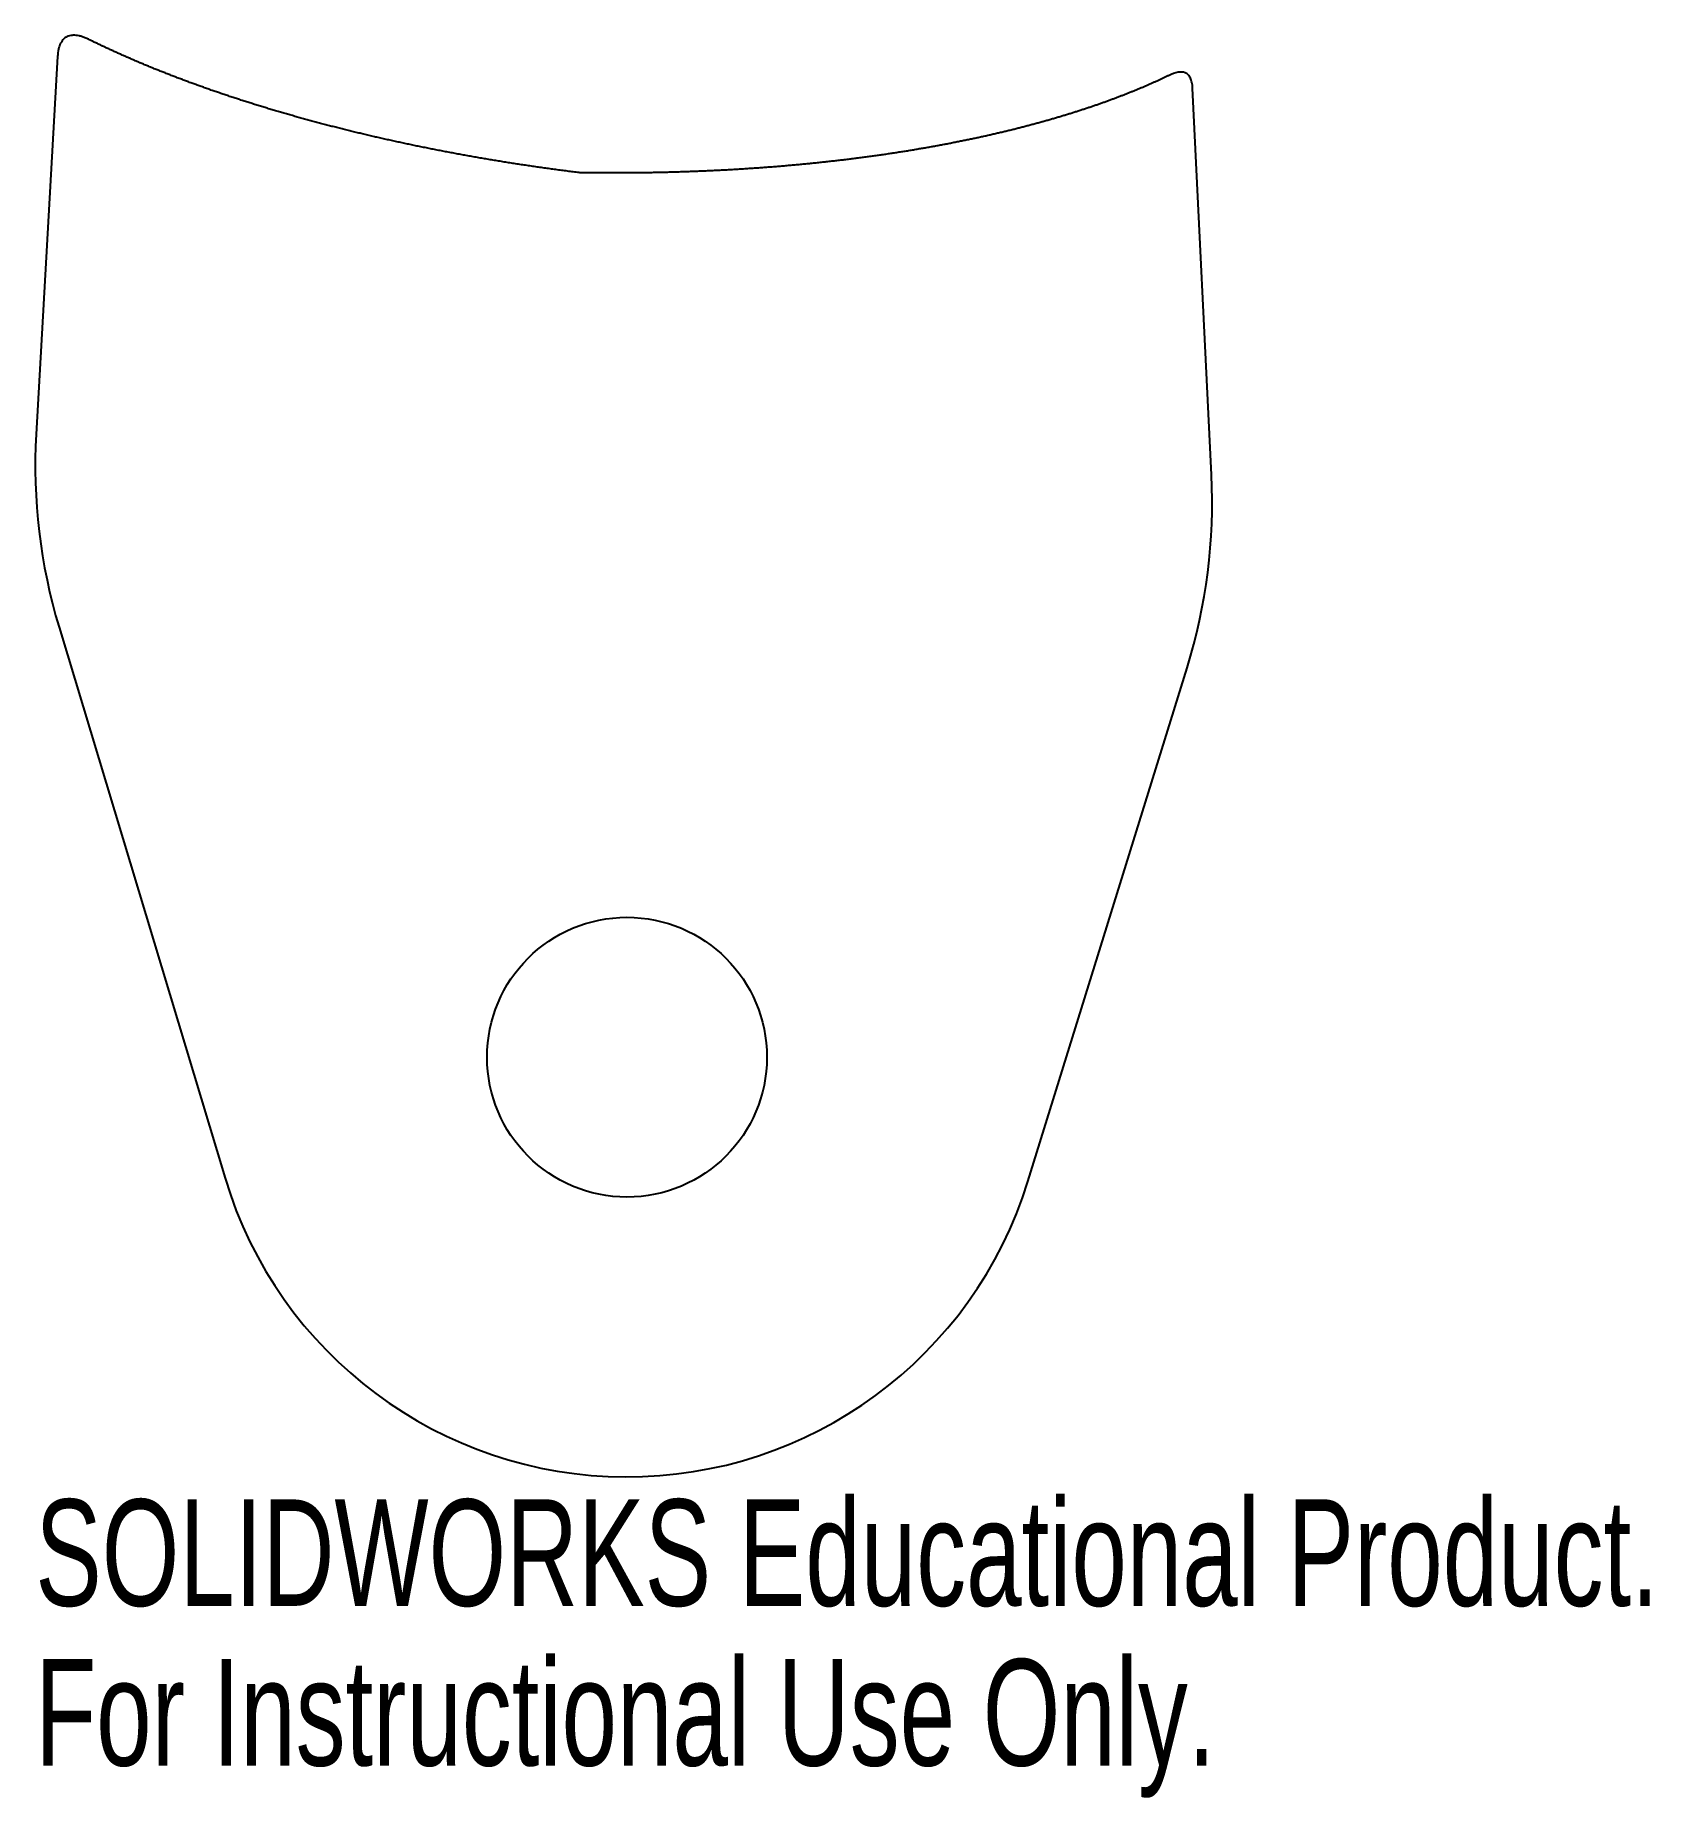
# Model space of a CAD drawing. Header units: inches. Extents: x -1.06 to 1.83, y -1.32 to 1.83.
import ezdxf

# ---------------------------------------------------------------- set-up
doc = ezdxf.new("R2010")
doc.units = ezdxf.units.IN
doc.header["$MEASUREMENT"] = 0
doc.linetypes.add('HIDDEN', pattern=[0.075, 0.05, -0.025])
doc.styles.add('SLDTEXTSTYLE0', font='TXT', dxfattribs={"width": 0.7})

msp = doc.modelspace()

# ---------------------------------------------------------------- linework, layer by layer
at = {"color": 7, "linetype": 'Continuous', "lineweight": 25}
for p, q in [((-1.0175, 1.788), (-1.0556, 1.1134)), ((1.0443, 1.0405), (1.0106, 1.7316)), ((-1.0147, 0.7685), (-0.7181, -0.2163)), ((0.7164, -0.2219), (1.0007, 0.6959))]:
    msp.add_line(p, q, dxfattribs=at)
msp.add_circle((0, 0), 0.25, dxfattribs=at)
for centre, radius, start, end in [((-0.0572, 1.0569), 1, 176.7621, 196.7621), ((0.0455, 0.9918), 1, 342.7895, 2.7895), ((0, 0), 0.75, 196.7621, 342.7895)]:
    msp.add_arc(centre, radius, start, end, dxfattribs=at)
for points, knots in [([(-0.9604, 1.8181), (-0.9625, 1.8191), (-0.9667, 1.8211), (-0.9728, 1.8234), (-0.9786, 1.825), (-0.9841, 1.826), (-0.9891, 1.8262), (-0.9938, 1.8258), (-0.9997, 1.8243), (-1.0066, 1.8201), (-1.0125, 1.8117), (-1.0163, 1.8007), (-1.0171, 1.7925), (-1.0175, 1.788)], [0, 0, 0, 0, 0.086261, 0.16524, 0.237423, 0.303444, 0.364133, 0.420554, 0.47403, 0.583624, 0.701985, 0.837395, 1, 1, 1, 1]), ([(-0.0848, 1.5805), (-0.0851, 1.5806), (-0.087, 1.5808), (-0.0907, 1.5813), (-0.0959, 1.5819), (-0.1011, 1.5826), (-0.1063, 1.5833), (-0.1115, 1.5839), (-0.1167, 1.5846), (-0.1219, 1.5853), (-0.1271, 1.586), (-0.1322, 1.5867), (-0.1374, 1.5874), (-0.1426, 1.5881), (-0.1477, 1.5889), (-0.1529, 1.5896), (-0.158, 1.5903), (-0.1631, 1.5911), (-0.1683, 1.5918), (-0.1734, 1.5926), (-0.1785, 1.5933), (-0.1836, 1.5941), (-0.1887, 1.5949), (-0.1938, 1.5956), (-0.1989, 1.5964), (-0.204, 1.5972), (-0.2091, 1.598), (-0.2142, 1.5988), (-0.2193, 1.5996), (-0.2243, 1.6005), (-0.2294, 1.6013), (-0.2345, 1.6021), (-0.2395, 1.6029), (-0.2445, 1.6038), (-0.2496, 1.6046), (-0.2546, 1.6055), (-0.2596, 1.6063), (-0.2646, 1.6072), (-0.2696, 1.6081), (-0.2746, 1.609), (-0.2796, 1.6098), (-0.2846, 1.6107), (-0.2896, 1.6116), (-0.2945, 1.6125), (-0.2995, 1.6134), (-0.3045, 1.6144), (-0.3094, 1.6153), (-0.3143, 1.6162), (-0.3193, 1.6171), (-0.3242, 1.6181), (-0.3291, 1.619), (-0.334, 1.62), (-0.3389, 1.6209), (-0.3438, 1.6219), (-0.3487, 1.6228), (-0.3535, 1.6238), (-0.3584, 1.6248), (-0.3633, 1.6258), (-0.3681, 1.6267), (-0.3729, 1.6277), (-0.3778, 1.6287), (-0.3826, 1.6297), (-0.3874, 1.6307), (-0.3922, 1.6318), (-0.397, 1.6328), (-0.4018, 1.6338), (-0.4065, 1.6348), (-0.4113, 1.6359), (-0.4161, 1.6369), (-0.4208, 1.6379), (-0.4255, 1.639), (-0.4303, 1.6401), (-0.435, 1.6411), (-0.4397, 1.6422), (-0.4444, 1.6433), (-0.4491, 1.6443), (-0.4537, 1.6454), (-0.4584, 1.6465), (-0.4631, 1.6476), (-0.4677, 1.6487), (-0.4724, 1.6498), (-0.477, 1.6509), (-0.4816, 1.652), (-0.4862, 1.6531), (-0.4908, 1.6542), (-0.4954, 1.6554), (-0.4999, 1.6565), (-0.5045, 1.6576), (-0.5091, 1.6588), (-0.5136, 1.6599), (-0.5181, 1.661), (-0.5227, 1.6622), (-0.5272, 1.6634), (-0.5317, 1.6645), (-0.5361, 1.6657), (-0.5406, 1.6669), (-0.5451, 1.668), (-0.5495, 1.6692), (-0.554, 1.6704), (-0.5584, 1.6716), (-0.5628, 1.6728), (-0.5672, 1.674), (-0.5716, 1.6752), (-0.576, 1.6764), (-0.5804, 1.6776), (-0.5848, 1.6788), (-0.5891, 1.68), (-0.5934, 1.6812), (-0.5978, 1.6825), (-0.6021, 1.6837), (-0.6064, 1.6849), (-0.6107, 1.6862), (-0.615, 1.6874), (-0.6192, 1.6886), (-0.6235, 1.6899), (-0.6277, 1.6911), (-0.6319, 1.6924), (-0.6362, 1.6937), (-0.6404, 1.6949), (-0.6446, 1.6962), (-0.6487, 1.6975), (-0.6529, 1.6987), (-0.6571, 1.7), (-0.6612, 1.7013), (-0.6653, 1.7026), (-0.6695, 1.7039), (-0.6736, 1.7052), (-0.6776, 1.7065), (-0.6817, 1.7078), (-0.6858, 1.7091), (-0.6898, 1.7104), (-0.6939, 1.7117), (-0.6979, 1.713), (-0.7019, 1.7143), (-0.7059, 1.7156), (-0.7099, 1.717), (-0.7139, 1.7183), (-0.7179, 1.7196), (-0.7218, 1.7209), (-0.7258, 1.7223), (-0.7297, 1.7236), (-0.7336, 1.725), (-0.7375, 1.7263), (-0.7414, 1.7276), (-0.7452, 1.729), (-0.7491, 1.7303), (-0.7529, 1.7317), (-0.7568, 1.7331), (-0.7606, 1.7344), (-0.7644, 1.7358), (-0.7682, 1.7372), (-0.772, 1.7385), (-0.7757, 1.7399), (-0.7795, 1.7413), (-0.7832, 1.7426), (-0.7869, 1.744), (-0.7906, 1.7454), (-0.7943, 1.7468), (-0.798, 1.7482), (-0.8017, 1.7496), (-0.8053, 1.751), (-0.809, 1.7524), (-0.8126, 1.7538), (-0.8162, 1.7552), (-0.8198, 1.7566), (-0.8234, 1.758), (-0.827, 1.7594), (-0.8305, 1.7608), (-0.8341, 1.7622), (-0.8376, 1.7636), (-0.8411, 1.765), (-0.8446, 1.7664), (-0.8481, 1.7678), (-0.8516, 1.7693), (-0.855, 1.7707), (-0.8585, 1.7721), (-0.8619, 1.7735), (-0.8653, 1.775), (-0.8687, 1.7764), (-0.8721, 1.7778), (-0.8755, 1.7792), (-0.8788, 1.7807), (-0.8822, 1.7821), (-0.8855, 1.7836), (-0.8888, 1.785), (-0.8921, 1.7864), (-0.8954, 1.7879), (-0.8987, 1.7893), (-0.9019, 1.7908), (-0.9052, 1.7922), (-0.9084, 1.7937), (-0.9116, 1.7951), (-0.9148, 1.7966), (-0.918, 1.798), (-0.9212, 1.7995), (-0.9243, 1.8009), (-0.9275, 1.8024), (-0.9306, 1.8038), (-0.9337, 1.8053), (-0.9368, 1.8067), (-0.9399, 1.8082), (-0.943, 1.8097), (-0.9461, 1.8111), (-0.9491, 1.8126), (-0.9521, 1.814), (-0.9551, 1.8155), (-0.9579, 1.8169), (-0.9596, 1.8177), (-0.9604, 1.8181)], [0.1877352, 0.1877352, 0.1877352, 0.1877352, 0.1883673, 0.1930426, 0.1977149, 0.2023841, 0.20705, 0.2117128, 0.2163722, 0.2210282, 0.2256808, 0.2303298, 0.2349752, 0.2396169, 0.2442549, 0.248889, 0.2535193, 0.2581456, 0.2627679, 0.2673861, 0.2720001, 0.2766099, 0.2812154, 0.2858164, 0.2904131, 0.2950052, 0.2995928, 0.3041757, 0.3087539, 0.3133273, 0.3178958, 0.3224595, 0.3270181, 0.3315717, 0.3361202, 0.3406635, 0.3452015, 0.3497342, 0.3542616, 0.3587835, 0.3632999, 0.3678107, 0.3723158, 0.3768153, 0.381309, 0.3857969, 0.3902789, 0.3947549, 0.3992249, 0.4036888, 0.4081466, 0.4125982, 0.4170435, 0.4214824, 0.425915, 0.4303412, 0.4347608, 0.4391739, 0.4435803, 0.4479801, 0.4523731, 0.4567593, 0.4611386, 0.465511, 0.4698765, 0.4742349, 0.4785862, 0.4829304, 0.4872673, 0.491597, 0.4959194, 0.5002344, 0.504542, 0.5088421, 0.5131347, 0.5174197, 0.521697, 0.5259666, 0.5302285, 0.5344826, 0.5387289, 0.5429672, 0.5471976, 0.55142, 0.5556343, 0.5598405, 0.5640386, 0.5682284, 0.57241, 0.5765833, 0.5807482, 0.5849048, 0.5890529, 0.5931925, 0.5973235, 0.601446, 0.6055598, 0.609665, 0.6137614, 0.6178491, 0.6219279, 0.6259979, 0.630059, 0.6341111, 0.6381543, 0.6421884, 0.6462134, 0.6502294, 0.6542361, 0.6582337, 0.6622221, 0.6662011, 0.6701709, 0.6741313, 0.6780823, 0.6820238, 0.6859559, 0.6898785, 0.6937916, 0.697695, 0.7015888, 0.705473, 0.7093475, 0.7132123, 0.7170673, 0.7209125, 0.7247479, 0.7285734, 0.732389, 0.7361947, 0.7399904, 0.7437761, 0.7475518, 0.7513175, 0.7550731, 0.7588185, 0.7625538, 0.766279, 0.7699939, 0.7736986, 0.777393, 0.7810771, 0.784751, 0.7884144, 0.7920676, 0.7957103, 0.7993426, 0.8029644, 0.8065758, 0.8101767, 0.813767, 0.8173468, 0.8209161, 0.8244747, 0.8280228, 0.8315602, 0.835087, 0.838603, 0.8421084, 0.8456031, 0.849087, 0.8525602, 0.8560226, 0.8594742, 0.862915, 0.8663449, 0.869764, 0.8731723, 0.8765696, 0.8799561, 0.8833317, 0.8866963, 0.89005, 0.8933927, 0.8967244, 0.9000452, 0.9033549, 0.9066537, 0.9099414, 0.9132181, 0.9164837, 0.9197383, 0.9229818, 0.9262142, 0.9294355, 0.9326457, 0.9358449, 0.9390328, 0.9422097, 0.9453754, 0.94853, 0.9516734, 0.9548057, 0.9579267, 0.9610367, 0.9641354, 0.9672229, 0.9702993, 0.9733645, 0.9764184, 0.9794612, 0.9824927, 0.9855131, 0.9885222, 0.9915201, 0.9945068, 0.9974822, 0.9997101, 0.9997101, 0.9997101, 0.9997101]), ([(0.9684, 1.7543), (0.9678, 1.754), (0.9664, 1.7533), (0.9641, 1.7522), (0.9617, 1.7511), (0.9593, 1.75), (0.9569, 1.7488), (0.9544, 1.7477), (0.952, 1.7466), (0.9495, 1.7454), (0.947, 1.7443), (0.9445, 1.7432), (0.942, 1.742), (0.9395, 1.7409), (0.937, 1.7398), (0.9344, 1.7386), (0.9318, 1.7375), (0.9293, 1.7364), (0.9267, 1.7353), (0.924, 1.7342), (0.9214, 1.733), (0.9188, 1.7319), (0.9161, 1.7308), (0.9135, 1.7297), (0.9108, 1.7286), (0.9081, 1.7275), (0.9054, 1.7264), (0.9027, 1.7253), (0.8999, 1.7242), (0.8972, 1.7231), (0.8944, 1.722), (0.8916, 1.7209), (0.8888, 1.7198), (0.886, 1.7187), (0.8832, 1.7176), (0.8804, 1.7165), (0.8775, 1.7154), (0.8746, 1.7143), (0.8718, 1.7132), (0.8689, 1.7122), (0.866, 1.7111), (0.863, 1.71), (0.8601, 1.7089), (0.8572, 1.7079), (0.8542, 1.7068), (0.8512, 1.7057), (0.8482, 1.7047), (0.8452, 1.7036), (0.8422, 1.7026), (0.8392, 1.7015), (0.8361, 1.7004), (0.833, 1.6994), (0.83, 1.6983), (0.8269, 1.6973), (0.8238, 1.6963), (0.8206, 1.6952), (0.8175, 1.6942), (0.8144, 1.6932), (0.8112, 1.6921), (0.808, 1.6911), (0.8048, 1.6901), (0.8016, 1.689), (0.7984, 1.688), (0.7952, 1.687), (0.7919, 1.686), (0.7887, 1.685), (0.7854, 1.684), (0.7821, 1.683), (0.7788, 1.682), (0.7755, 1.681), (0.7721, 1.68), (0.7688, 1.679), (0.7654, 1.678), (0.7621, 1.677), (0.7587, 1.676), (0.7553, 1.675), (0.7519, 1.6741), (0.7484, 1.6731), (0.745, 1.6721), (0.7415, 1.6712), (0.7381, 1.6702), (0.7346, 1.6692), (0.7311, 1.6683), (0.7276, 1.6673), (0.724, 1.6664), (0.7205, 1.6655), (0.7169, 1.6645), (0.7134, 1.6636), (0.7098, 1.6626), (0.7062, 1.6617), (0.7026, 1.6608), (0.699, 1.6599), (0.6953, 1.659), (0.6917, 1.658), (0.688, 1.6571), (0.6843, 1.6562), (0.6806, 1.6553), (0.6769, 1.6544), (0.6732, 1.6535), (0.6695, 1.6526), (0.6657, 1.6518), (0.662, 1.6509), (0.6582, 1.65), (0.6544, 1.6491), (0.6506, 1.6483), (0.6468, 1.6474), (0.643, 1.6465), (0.6392, 1.6457), (0.6353, 1.6448), (0.6314, 1.644), (0.6276, 1.6431), (0.6237, 1.6423), (0.6198, 1.6415), (0.6159, 1.6406), (0.6119, 1.6398), (0.608, 1.639), (0.604, 1.6382), (0.6001, 1.6374), (0.5961, 1.6366), (0.5921, 1.6358), (0.5881, 1.635), (0.5841, 1.6342), (0.58, 1.6334), (0.576, 1.6326), (0.5719, 1.6318), (0.5678, 1.631), (0.5638, 1.6303), (0.5597, 1.6295), (0.5556, 1.6287), (0.5514, 1.628), (0.5473, 1.6272), (0.5432, 1.6265), (0.539, 1.6258), (0.5348, 1.625), (0.5306, 1.6243), (0.5264, 1.6236), (0.5222, 1.6229), (0.518, 1.6221), (0.5138, 1.6214), (0.5095, 1.6207), (0.5053, 1.62), (0.501, 1.6193), (0.4967, 1.6186), (0.4924, 1.618), (0.4881, 1.6173), (0.4838, 1.6166), (0.4795, 1.6159), (0.4752, 1.6153), (0.4708, 1.6146), (0.4664, 1.614), (0.4621, 1.6133), (0.4577, 1.6127), (0.4533, 1.6121), (0.4489, 1.6114), (0.4445, 1.6108), (0.44, 1.6102), (0.4356, 1.6096), (0.4311, 1.609), (0.4267, 1.6084), (0.4222, 1.6078), (0.4177, 1.6072), (0.4132, 1.6066), (0.4087, 1.606), (0.4042, 1.6055), (0.3997, 1.6049), (0.3951, 1.6043), (0.3906, 1.6038), (0.386, 1.6032), (0.3814, 1.6027), (0.3769, 1.6021), (0.3723, 1.6016), (0.3677, 1.6011), (0.363, 1.6006), (0.3584, 1.6001), (0.3538, 1.5996), (0.3491, 1.5991), (0.3445, 1.5986), (0.3398, 1.5981), (0.3351, 1.5976), (0.3305, 1.5971), (0.3258, 1.5966), (0.3211, 1.5962), (0.3163, 1.5957), (0.3116, 1.5953), (0.3069, 1.5948), (0.3022, 1.5944), (0.2974, 1.5939), (0.2926, 1.5935), (0.2879, 1.5931), (0.2831, 1.5927), (0.2783, 1.5923), (0.2735, 1.5919), (0.2687, 1.5915), (0.2639, 1.5911), (0.2591, 1.5907), (0.2542, 1.5903), (0.2494, 1.59), (0.2445, 1.5896), (0.2397, 1.5892), (0.2348, 1.5889), (0.2299, 1.5886), (0.225, 1.5882), (0.2201, 1.5879), (0.2152, 1.5876), (0.2103, 1.5872), (0.2054, 1.5869), (0.2005, 1.5866), (0.1956, 1.5863), (0.1906, 1.586), (0.1857, 1.5858), (0.1807, 1.5855), (0.1757, 1.5852), (0.1708, 1.5849), (0.1658, 1.5847), (0.1608, 1.5844), (0.1558, 1.5842), (0.1508, 1.584), (0.1458, 1.5837), (0.1408, 1.5835), (0.1358, 1.5833), (0.1307, 1.5831), (0.1257, 1.5829), (0.1207, 1.5827), (0.1156, 1.5825), (0.1105, 1.5823), (0.1055, 1.5821), (0.1004, 1.582), (0.0953, 1.5818), (0.0903, 1.5816), (0.0852, 1.5815), (0.0801, 1.5813), (0.075, 1.5812), (0.0699, 1.5811), (0.0648, 1.581), (0.0596, 1.5809), (0.0545, 1.5807), (0.0494, 1.5806), (0.0442, 1.5806), (0.0391, 1.5805), (0.034, 1.5804), (0.0288, 1.5803), (0.0237, 1.5803), (0.0185, 1.5802), (0.0133, 1.5801), (0.0082, 1.5801), (0.003, 1.5801), (-0.0022, 1.58), (-0.0074, 1.58), (-0.0126, 1.58), (-0.0178, 1.58), (-0.023, 1.58), (-0.0282, 1.58), (-0.0334, 1.58), (-0.0386, 1.58), (-0.0438, 1.5801), (-0.049, 1.5801), (-0.0542, 1.5801), (-0.0595, 1.5802), (-0.0647, 1.5802), (-0.0699, 1.5803), (-0.0752, 1.5804), (-0.0801, 1.5804), (-0.0834, 1.5805), (-0.0848, 1.5805)], [0.0005197, 0.0005197, 0.0005197, 0.0005197, 0.0021498, 0.0042044, 0.0062684, 0.0083417, 0.0104245, 0.0125166, 0.0146182, 0.0167292, 0.0188497, 0.0209797, 0.0231191, 0.0252681, 0.0274265, 0.0295945, 0.031772, 0.033959, 0.0361556, 0.0383617, 0.0405774, 0.0428027, 0.0450376, 0.047282, 0.0495361, 0.0517998, 0.0540731, 0.0563561, 0.0586487, 0.0609509, 0.0632628, 0.0655844, 0.0679156, 0.0702566, 0.0726072, 0.0749675, 0.0773375, 0.0797172, 0.0821066, 0.0845057, 0.0869145, 0.0893331, 0.0917614, 0.0941994, 0.0966471, 0.0991046, 0.1015719, 0.1040488, 0.1065356, 0.109032, 0.1115383, 0.1140542, 0.1165799, 0.1191154, 0.1216607, 0.1242156, 0.1267804, 0.1293549, 0.1319391, 0.1345331, 0.1371369, 0.1397504, 0.1423736, 0.1450066, 0.1476494, 0.1503019, 0.1529641, 0.155636, 0.1583177, 0.1610091, 0.1637103, 0.1664211, 0.1691417, 0.171872, 0.1746119, 0.1773616, 0.180121, 0.18289, 0.1856687, 0.1884571, 0.1912551, 0.1940628, 0.1968802, 0.1997071, 0.2025437, 0.20539, 0.2082458, 0.2111112, 0.2139862, 0.2168708, 0.2197649, 0.2226686, 0.2255819, 0.2285046, 0.2314369, 0.2343787, 0.23733, 0.2402907, 0.2432609, 0.2462406, 0.2492297, 0.2522282, 0.2552361, 0.2582534, 0.2612801, 0.2643161, 0.2673615, 0.2704162, 0.2734802, 0.2765535, 0.279636, 0.2827278, 0.2858288, 0.2889391, 0.2920585, 0.2951871, 0.2983249, 0.3014718, 0.3046278, 0.3077929, 0.310967, 0.3141502, 0.3173424, 0.3205437, 0.3237539, 0.326973, 0.3302011, 0.3334381, 0.3366839, 0.3399387, 0.3432022, 0.3464746, 0.3497557, 0.3530456, 0.3563442, 0.3596515, 0.3629675, 0.3662921, 0.3696253, 0.3729671, 0.3763175, 0.3796764, 0.3830438, 0.3864196, 0.3898039, 0.3931966, 0.3965977, 0.4000071, 0.4034249, 0.4068509, 0.4102851, 0.4137276, 0.4171783, 0.4206371, 0.424104, 0.427579, 0.431062, 0.434553, 0.4380521, 0.441559, 0.4450739, 0.4485966, 0.4521272, 0.4556655, 0.4592116, 0.4627654, 0.4663269, 0.4698961, 0.4734728, 0.4770571, 0.4806489, 0.4842482, 0.487855, 0.4914691, 0.4950907, 0.4987195, 0.5023556, 0.5059989, 0.5096495, 0.5133072, 0.516972, 0.5206439, 0.5243228, 0.5280086, 0.5317014, 0.5354011, 0.5391077, 0.542821, 0.5465411, 0.5502679, 0.5540014, 0.5577415, 0.5614882, 0.5652414, 0.569001, 0.5727671, 0.5765396, 0.5803184, 0.5841035, 0.5878948, 0.5916923, 0.595496, 0.5993057, 0.6031215, 0.6069433, 0.610771, 0.6146046, 0.618444, 0.6222892, 0.6261401, 0.6299968, 0.633859, 0.6377269, 0.6416002, 0.645479, 0.6493633, 0.6532529, 0.6571478, 0.661048, 0.6649533, 0.6688639, 0.6727795, 0.6767001, 0.6806258, 0.6845563, 0.6884917, 0.692432, 0.696377, 0.7003267, 0.7042811, 0.70824, 0.7122035, 0.7161714, 0.7201438, 0.7241205, 0.7281015, 0.7320868, 0.7360763, 0.7400698, 0.7440675, 0.7480691, 0.7520747, 0.7560842, 0.7600976, 0.7641146, 0.7681354, 0.7721599, 0.7761879, 0.7802195, 0.7842545, 0.788293, 0.7923348, 0.7963798, 0.8004281, 0.8044796, 0.8085341, 0.8125917, 0.8166523, 0.8207158, 0.8247821, 0.8288512, 0.8329231, 0.8363568, 0.8363568, 0.8363568, 0.8363568]), ([(1.0106, 1.7316), (1.0105, 1.7334), (1.0103, 1.7367), (1.0095, 1.7415), (1.0084, 1.7458), (1.0064, 1.7506), (1.0031, 1.7557), (0.9956, 1.7606), (0.9827, 1.7607), (0.9737, 1.7567), (0.9684, 1.7543)], [0, 0, 0, 0, 0.085136, 0.162833, 0.233723, 0.298634, 0.414535, 0.521279, 0.72214, 1, 1, 1, 1])]:
    msp.add_open_spline(points, degree=3, knots=knots, dxfattribs=at)
at = {"color": 7, "linetype": 'HIDDEN', "lineweight": 18}
msp.add_open_spline([(0.968, 1.7541), (0.9681, 1.7542), (0.9683, 1.7542), (0.9684, 1.7543)], degree=3, dxfattribs=at)

# ---------------------------------------------------------------- texts
at = {"color": 7, "linetype": 'Continuous', "char_height": 0.1903, "attachment_point": 1, "style": 'SLDTEXTSTYLE0'}
for s, insert in [('SOLIDWORKS Educational Product.', (-1.0572, -0.7901)), ('For Instructional Use Only.', (-1.0572, -1.0756))]:
    msp.add_mtext(s, dxfattribs=dict(at, insert=insert))

doc.saveas('drawing.dxf')
